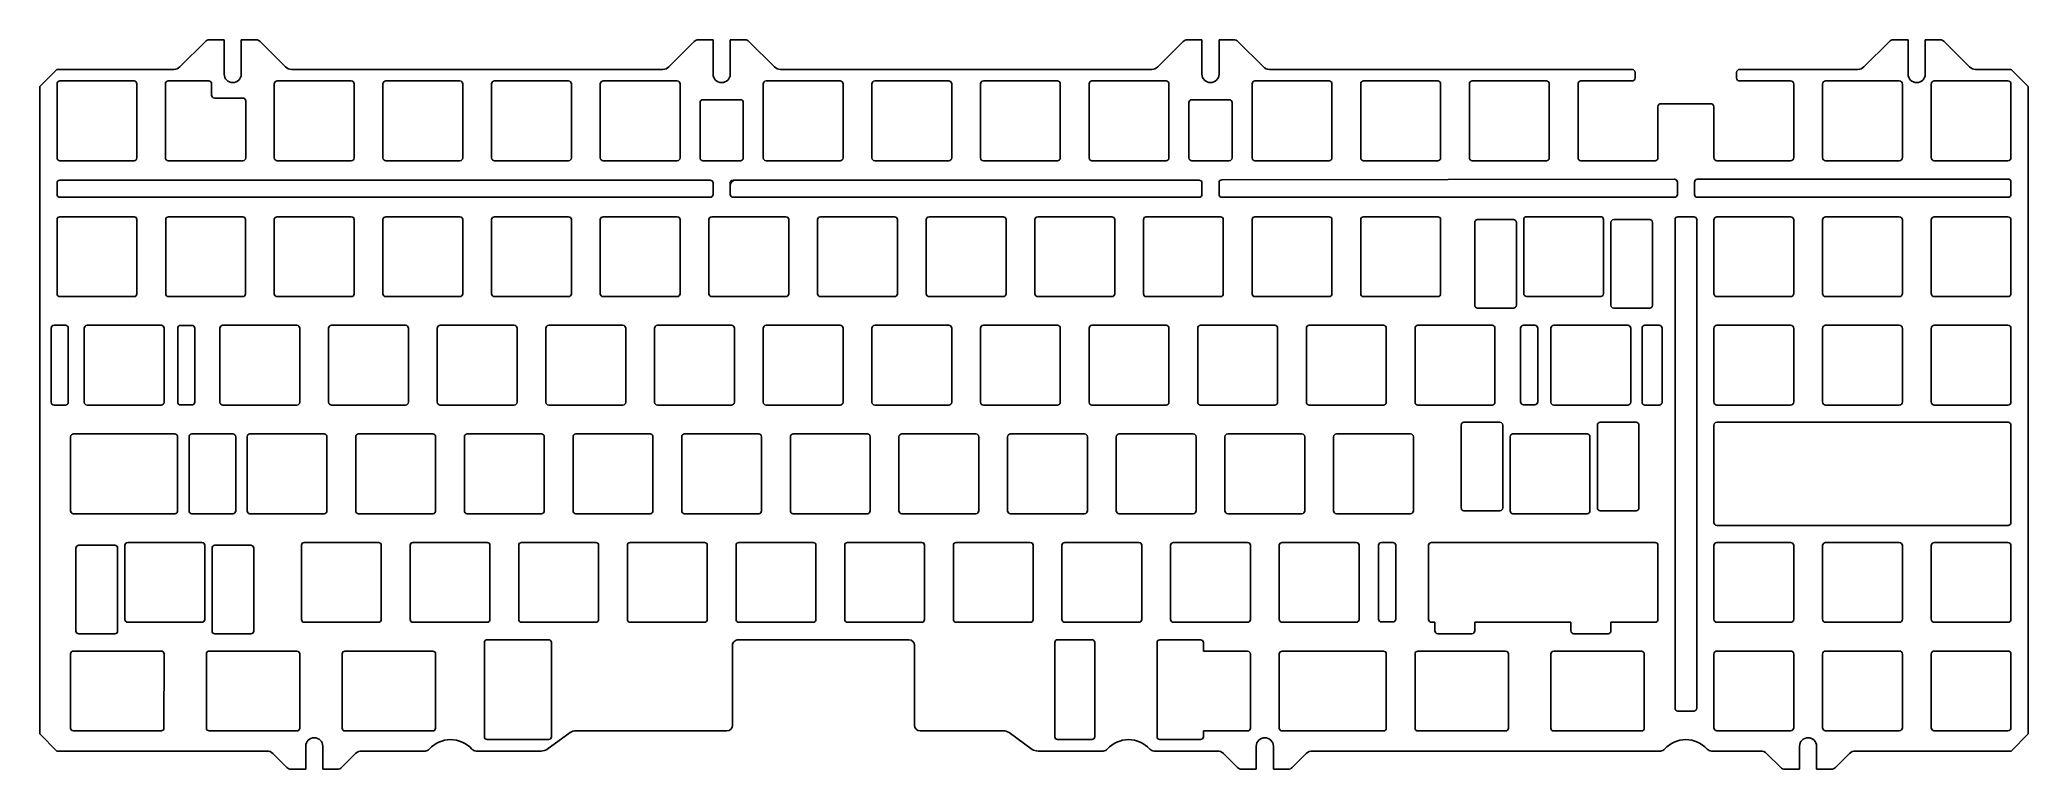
# Model space of a CAD drawing. Header units: inches. Extents: x 1 to 350, y 2 to 130.
import ezdxf

# ---------------------------------------------------------------- set-up
doc = ezdxf.new("R2010")
doc.units = ezdxf.units.IN
doc.header["$MEASUREMENT"] = 0
doc.layers.add('HOLE', color=10, linetype='Continuous')
doc.layers.add('최종보강', color=7, linetype='Continuous')

msp = doc.modelspace()

# ---------------------------------------------------------------- linework, layer by layer
for p, q in [((281.1, 122.95), (281.1, 123.87)), ((298.91, 122.95), (298.91, 123.87)), ((285.65, 118.4), (294.36, 118.4)), ((294.91, 62.04), (294.91, 44.94)), ((347.01, 62.04), (347.01, 44.94)), ((123.84, 24.38), (153.75, 24.38))]:
    msp.add_line(p, q)
at = {"color": 7}
for p, q in [((299.46, 122.4), (308.36, 122.4)), ((308.91, 121.85), (308.91, 108.95)), ((294.91, 108.95), (294.91, 117.85)), ((308.36, 108.4), (295.46, 108.4)), ((38.89, 40.45), (38.89, 25.91)), ((285.1, 40.94), (285.1, 27.94)), ((245.95, 27.44), (245.4, 27.44)), ((252.49, 25.44), (246.49, 25.44)), ((269.86, 25.93), (269.86, 27.44)), ((122.84, 23.38), (122.84, 9.39)), ((154.75, 23.38), (154.75, 9.39))]:
    msp.add_line(p, q, dxfattribs=at)
at = {"color": 7, "linetype": 'Continuous', "lineweight": 25}
for p, q in [((244.9, 27.94), (244.9, 40.94)), ((245.4, 41.44), (284.6, 41.44)), ((245.9, 27.44), (245.99, 27.44)), ((245.99, 25.94), (245.99, 27.44)), ((269.86, 27.44), (252.99, 27.44)), ((252.99, 27.44), (252.99, 25.94)), ((284.6, 27.44), (276.87, 27.44)), ((276.87, 27.44), (276.87, 25.93)), ((197.28, 7.37), (197.28, 23.87)), ((197.78, 24.37), (204.9, 24.37)), ((205.4, 23.87), (205.4, 22.37)), ((205.4, 22.37), (213.16, 22.37)), ((205.4, 7.37), (205.4, 8.37)), ((213.15, 8.37), (205.4, 8.37)), ((197.78, 6.87), (204.9, 6.87))]:
    msp.add_line(p, q, dxfattribs=at)
at = {"color": 7}
for points in [[(327.41, 122.4, -0.414214), (327.96, 121.85), (327.96, 108.95, -0.414214), (327.41, 108.4), (314.51, 108.4, -0.414214), (313.96, 108.95), (313.96, 121.85, -0.414214), (314.51, 122.4)], [(346.46, 122.4, -0.414214), (347.01, 121.85), (347.01, 108.95, -0.414214), (346.46, 108.4), (333.56, 108.4, -0.414214), (333.01, 108.95), (333.01, 121.85, -0.414214), (333.56, 122.4)], [(294.91, 98.02, -0.414214), (295.46, 98.57), (308.36, 98.57, -0.414214), (308.91, 98.02), (308.91, 85.12, -0.414214), (308.36, 84.57), (295.46, 84.57, -0.414214), (294.91, 85.12)], [(327.41, 98.57, -0.414214), (327.96, 98.02), (327.96, 85.12, -0.414214), (327.41, 84.57), (314.51, 84.57, -0.414214), (313.96, 85.12), (313.96, 98.02, -0.414214), (314.51, 98.57)], [(346.46, 98.57, -0.414214), (347.01, 98.02), (347.01, 85.12, -0.414214), (346.46, 84.57), (333.56, 84.57, -0.414214), (333.01, 85.12), (333.01, 98.02, -0.414214), (333.56, 98.57)], [(294.91, 78.99, -0.414214), (295.46, 79.54), (308.36, 79.54, -0.414214), (308.91, 78.99), (308.91, 66.09, -0.414214), (308.36, 65.54), (295.46, 65.54, -0.414214), (294.91, 66.09)], [(327.41, 79.54, -0.414214), (327.96, 78.99), (327.96, 66.09, -0.414214), (327.41, 65.54), (314.51, 65.54, -0.414214), (313.96, 66.09), (313.96, 78.99, -0.414214), (314.51, 79.54)], [(346.46, 79.54, -0.414214), (347.01, 78.99), (347.01, 66.09, -0.414214), (346.46, 65.54), (333.56, 65.54, -0.414214), (333.01, 66.09), (333.01, 78.99, -0.414214), (333.56, 79.54)], [(294.91, 40.89, -0.414214), (295.46, 41.44), (308.36, 41.44, -0.414214), (308.91, 40.89), (308.91, 27.99, -0.414214), (308.36, 27.44), (295.46, 27.44, -0.414214), (294.91, 27.99)], [(327.41, 41.44, -0.414214), (327.96, 40.89), (327.96, 27.99, -0.414214), (327.41, 27.44), (314.51, 27.44, -0.414214), (313.96, 27.99), (313.96, 40.89, -0.414214), (314.51, 41.44)], [(346.46, 41.44, -0.414214), (347.01, 40.89), (347.01, 27.99, -0.414214), (346.46, 27.44), (333.56, 27.44, -0.414214), (333.01, 27.99), (333.01, 40.89, -0.414214), (333.56, 41.44)], [(294.91, 21.85, -0.414214), (295.46, 22.4), (308.36, 22.4, -0.414214), (308.91, 21.85), (308.91, 8.95, -0.414214), (308.36, 8.4), (295.46, 8.4, -0.414214), (294.91, 8.95)], [(327.41, 22.4, -0.414214), (327.96, 21.85), (327.96, 8.95, -0.414214), (327.41, 8.4), (314.51, 8.4, -0.414214), (313.96, 8.95), (313.96, 21.85, -0.414214), (314.51, 22.4)], [(346.46, 22.4, -0.414214), (347.01, 21.85), (347.01, 8.95, -0.414214), (346.46, 8.4), (333.56, 8.4, -0.414214), (333.01, 8.95), (333.01, 21.85, -0.414214), (333.56, 22.4)]]:
    msp.add_lwpolyline(points, format="xyb", close=True, dxfattribs=at)
for centre, radius, start, end in [((280.55, 123.87), 0.55, 0, 90), ((280.55, 122.95), 0.55, 270, 0), ((299.46, 123.87), 0.55, 90, 180), ((299.46, 122.95), 0.55, 180, 270), ((285.65, 117.85), 0.55, 90, 180), ((294.36, 117.85), 0.55, 0, 90), ((295.41, 62.04), 0.5, 90, 180), ((346.51, 62.04), 0.5, 0, 90), ((295.41, 44.94), 0.5, 180, 270), ((346.51, 44.94), 0.5, 270, 0), ((123.84, 23.38), 1, 89.9973, 180), ((153.75, 23.38), 1, 0, 89.9973)]:
    msp.add_arc(centre, radius, start, end)
for centre, radius, start, end in [((308.36, 121.85), 0.55, 0, 90), ((295.46, 108.95), 0.55, 180, 270), ((308.36, 108.95), 0.55, 270, 0), ((38.39, 40.45), 0.5, 0, 90), ((284.6, 40.94), 0.5, 0, 89.9999), ((245.4, 27.94), 0.5, 180, 270), ((38.39, 25.91), 0.5, 270, 0), ((252.49, 25.94), 0.5, 270, 0), ((270.36, 25.93), 0.5, 180, 270), ((276.37, 25.93), 0.5, 270, 0), ((213.16, 21.87), 0.5, 359.9975, 90), ((121.84, 9.39), 1, 270, 0), ((155.75, 9.39), 1, 180, 270)]:
    msp.add_arc(centre, radius, start, end, dxfattribs=at)
at = {"color": 7, "linetype": 'Continuous', "lineweight": 25}
for centre, radius, start, end in [((245.4, 40.94), 0.5, 89.9999, 180), ((284.1, 40.44), 1, 89.4666, 90), ((197.78, 23.87), 0.5, 90, 180), ((204.9, 23.87), 0.5, 0, 90), ((197.78, 7.37), 0.5, 180, 270), ((204.9, 7.37), 0.5, 270, 0)]:
    msp.add_arc(centre, radius, start, end, dxfattribs=at)
at = {"color": 7, "lineweight": 25}
for centre, start, end in [((284.6, 27.94), 270, 0), ((246.49, 25.94), 180, 270)]:
    msp.add_arc(centre, 0.5, start, end, dxfattribs=at)
at = {"layer": 'Defpoints', "color": 7}
for p, q in [((30.42, 129.33), (25.95, 124.86)), ((33.71, 129.62), (31.12, 129.62)), ((33.71, 123.6), (33.71, 129.62)), ((39.3, 129.62), (36.71, 129.62)), ((36.71, 129.62), (36.71, 123.6)), ((44.47, 124.86), (40, 129.33)), ((116.14, 129.33), (111.67, 124.86)), ((119.43, 129.62), (116.85, 129.62)), ((119.43, 123.6), (119.43, 129.62)), ((125.02, 129.62), (122.43, 129.62)), ((122.43, 129.62), (122.43, 123.6)), ((130.2, 124.86), (125.73, 129.33)), ((201.87, 129.33), (197.4, 124.86)), ((205.16, 129.62), (202.57, 129.62)), ((205.16, 123.6), (205.16, 129.62)), ((210.75, 129.62), (208.16, 129.62)), ((208.16, 129.62), (208.16, 123.6)), ((211.45, 129.33), (215.92, 124.86)), ((321.22, 124.86), (325.69, 129.33)), ((328.98, 129.62), (326.4, 129.62)), ((328.98, 123.6), (328.98, 129.62)), ((334.57, 129.62), (331.98, 129.62)), ((331.98, 129.62), (331.98, 123.6)), ((335.28, 129.33), (339.75, 124.86)), ((4.37, 124.42), (1.37, 121.42)), ((24.89, 124.42), (4.37, 124.42)), ((4.9, 122.4), (17.9, 122.4)), ((23.9, 122.4), (31, 122.4)), ((43, 122.4), (56, 122.4)), ((110.61, 124.42), (45.53, 124.42)), ((62.05, 122.4), (75.05, 122.4)), ((81.1, 122.4), (94.1, 122.4)), ((100.15, 122.4), (113.15, 122.4)), ((128.72, 122.4), (141.72, 122.4)), ((196.34, 124.42), (131.26, 124.42)), ((147.77, 122.4), (160.77, 122.4)), ((166.82, 122.4), (179.82, 122.4)), ((185.87, 122.4), (198.87, 122.4)), ((214.45, 122.4), (227.45, 122.4)), ((216.98, 124.42), (280.55, 124.42)), ((233.5, 122.4), (246.5, 122.4)), ((252.55, 122.4), (265.55, 122.4)), ((271.6, 122.4), (280.55, 122.4)), ((299.46, 124.42), (320.16, 124.42)), ((340.81, 124.42), (347.03, 124.42)), ((347.03, 124.42), (350.03, 121.42)), ((1.37, 121.42), (1.37, 7.86)), ((4.4, 108.9), (4.4, 121.9)), ((18.4, 108.9), (18.4, 121.9)), ((23.4, 108.9), (23.4, 121.9)), ((31.5, 119.9), (31.5, 121.9)), ((32, 119.4), (37, 119.4)), ((37.5, 108.9), (37.5, 118.9)), ((42.5, 108.9), (42.5, 121.9)), ((56.5, 108.9), (56.5, 121.9)), ((61.55, 108.9), (61.55, 121.9)), ((75.55, 108.9), (75.55, 121.9)), ((80.6, 108.9), (80.6, 121.9)), ((94.6, 108.9), (94.6, 121.9)), ((99.65, 108.9), (99.65, 121.9)), ((113.65, 108.9), (113.65, 121.9)), ((117.15, 108.9), (117.15, 118.6)), ((117.65, 119.1), (124.22, 119.1)), ((124.72, 108.9), (124.72, 118.6)), ((128.22, 108.9), (128.22, 121.9)), ((142.22, 108.9), (142.22, 121.9)), ((147.27, 108.9), (147.27, 121.9)), ((161.27, 108.9), (161.27, 121.9)), ((166.32, 108.9), (166.32, 121.9)), ((180.32, 108.9), (180.32, 121.9)), ((185.37, 108.9), (185.37, 121.9)), ((199.37, 108.9), (199.37, 121.9)), ((202.88, 108.9), (202.88, 118.6)), ((203.38, 119.1), (209.94, 119.1)), ((210.44, 108.9), (210.44, 118.6)), ((213.95, 108.9), (213.95, 121.9)), ((227.95, 108.9), (227.95, 121.9)), ((233, 108.9), (233, 121.9)), ((247, 108.9), (247, 121.9)), ((252.05, 108.9), (252.05, 121.9)), ((266.05, 108.9), (266.05, 121.9)), ((271.1, 108.9), (271.1, 121.9)), ((350.03, 121.42), (350.03, 7.86)), ((285.1, 108.9), (285.1, 117.85)), ((4.9, 108.4), (17.9, 108.4)), ((23.9, 108.4), (37, 108.4)), ((43, 108.4), (56, 108.4)), ((62.05, 108.4), (75.05, 108.4)), ((81.1, 108.4), (94.1, 108.4)), ((100.15, 108.4), (113.15, 108.4)), ((117.65, 108.4), (124.22, 108.4)), ((128.72, 108.4), (141.72, 108.4)), ((147.77, 108.4), (160.77, 108.4)), ((166.82, 108.4), (179.82, 108.4)), ((185.87, 108.4), (198.87, 108.4)), ((203.38, 108.4), (209.94, 108.4)), ((214.45, 108.4), (227.45, 108.4)), ((233.5, 108.4), (246.5, 108.4)), ((252.55, 108.4), (265.55, 108.4)), ((271.6, 108.4), (284.6, 108.4)), ((4.9, 105), (118.93, 105)), ((122.93, 105), (204.66, 105)), ((208.66, 105.06), (288.01, 105.14)), ((288.51, 104.64), (288.51, 102.5)), ((291.51, 104.64), (291.51, 102.5)), ((292.01, 105.14), (346.51, 105.19)), ((347.01, 104.69), (347.01, 102.5)), ((4.4, 104.5), (4.4, 102.5)), ((4.9, 102), (118.93, 102)), ((119.43, 104.5), (119.43, 102.5)), ((122.43, 104.5), (122.43, 102.5)), ((122.93, 102), (204.66, 102)), ((205.16, 104.5), (205.16, 102.5)), ((208.16, 104.56), (208.16, 102.5)), ((208.66, 102), (288.01, 102)), ((292.01, 102), (346.51, 102)), ((4.4, 85.07), (4.4, 98.07)), ((4.9, 98.57), (17.9, 98.57)), ((18.4, 85.07), (18.4, 98.07)), ((23.45, 85.07), (23.45, 98.07)), ((23.95, 98.57), (36.95, 98.57)), ((37.45, 85.07), (37.45, 98.07)), ((42.5, 85.07), (42.5, 98.07)), ((43, 98.57), (56, 98.57)), ((56.5, 85.07), (56.5, 98.07)), ((61.55, 85.07), (61.55, 98.07)), ((62.05, 98.57), (75.05, 98.57)), ((75.55, 85.07), (75.55, 98.07)), ((80.6, 85.07), (80.6, 98.07)), ((81.1, 98.57), (94.1, 98.57)), ((94.6, 85.07), (94.6, 98.07)), ((99.65, 85.07), (99.65, 98.07)), ((100.15, 98.57), (113.15, 98.57)), ((113.65, 85.07), (113.65, 98.07)), ((118.7, 85.07), (118.7, 98.07)), ((119.2, 98.57), (132.2, 98.57)), ((132.7, 85.07), (132.7, 98.07)), ((137.75, 85.07), (137.75, 98.07)), ((138.25, 98.57), (151.25, 98.57)), ((151.75, 85.07), (151.75, 98.07)), ((156.8, 85.07), (156.8, 98.07)), ((157.3, 98.57), (170.3, 98.57)), ((170.8, 85.07), (170.8, 98.07)), ((175.85, 85.07), (175.85, 98.07)), ((176.35, 98.57), (189.35, 98.57)), ((189.85, 85.07), (189.85, 98.07)), ((194.9, 85.07), (194.9, 98.07)), ((195.4, 98.57), (208.4, 98.57)), ((208.9, 85.07), (208.9, 98.07)), ((213.95, 85.07), (213.95, 98.07)), ((214.45, 98.57), (227.45, 98.57)), ((227.95, 85.07), (227.95, 98.07)), ((233, 85.07), (233, 98.07)), ((233.5, 98.57), (246.5, 98.57)), ((247, 85.07), (247, 98.07)), ((261.57, 85.09), (261.57, 98.09)), ((262.07, 98.59), (275.07, 98.59)), ((275.57, 85.09), (275.57, 98.09)), ((288.1, 98.07), (288.1, 12.36)), ((291.41, 98.57), (288.6, 98.57)), ((291.91, 12.36), (291.91, 98.07)), ((4.9, 84.57), (17.9, 84.57)), ((23.95, 84.57), (36.95, 84.57)), ((43, 84.57), (56, 84.57)), ((62.05, 84.57), (75.05, 84.57)), ((81.1, 84.57), (94.1, 84.57)), ((100.15, 84.57), (113.15, 84.57)), ((119.2, 84.57), (132.2, 84.57)), ((138.25, 84.57), (151.25, 84.57)), ((157.3, 84.57), (170.3, 84.57)), ((176.35, 84.57), (189.35, 84.57)), ((195.4, 84.57), (208.4, 84.57)), ((214.45, 84.57), (227.45, 84.57)), ((233.5, 84.57), (246.5, 84.57)), ((262.07, 84.59), (275.07, 84.59)), ((3.37, 66.04), (3.37, 79.04)), ((5.87, 79.54), (3.87, 79.54)), ((6.37, 66.04), (6.37, 79.04)), ((9.16, 66.04), (9.16, 79.04)), ((9.66, 79.54), (22.66, 79.54)), ((23.16, 66.04), (23.16, 79.04)), ((25.56, 66.07), (25.56, 79.01)), ((26.06, 79.51), (28.06, 79.51)), ((28.56, 79.01), (28.56, 66.07)), ((32.97, 66.04), (32.97, 79.04)), ((33.47, 79.54), (46.47, 79.54)), ((46.97, 66.04), (46.97, 79.04)), ((52.02, 66.04), (52.02, 79.04)), ((52.52, 79.54), (65.52, 79.54)), ((66.02, 66.04), (66.02, 79.04)), ((71.07, 66.04), (71.07, 79.04)), ((71.57, 79.54), (84.57, 79.54)), ((85.07, 66.04), (85.07, 79.04)), ((90.12, 66.04), (90.12, 79.04)), ((90.62, 79.54), (103.62, 79.54)), ((104.12, 66.04), (104.12, 79.04)), ((109.17, 66.04), (109.17, 79.04)), ((109.67, 79.54), (122.67, 79.54)), ((123.17, 66.04), (123.17, 79.04)), ((128.22, 66.04), (128.22, 79.04)), ((128.72, 79.54), (141.72, 79.54)), ((142.22, 66.04), (142.22, 79.04)), ((147.27, 66.04), (147.27, 79.04)), ((147.77, 79.54), (160.77, 79.54)), ((161.27, 66.04), (161.27, 79.04)), ((166.32, 66.04), (166.32, 79.04)), ((166.82, 79.54), (179.82, 79.54)), ((180.32, 66.04), (180.32, 79.04)), ((185.37, 66.04), (185.37, 79.04)), ((185.87, 79.54), (198.87, 79.54)), ((199.37, 66.04), (199.37, 79.04)), ((204.42, 66.04), (204.42, 79.04)), ((204.92, 79.54), (217.92, 79.54)), ((218.42, 66.04), (218.42, 79.04)), ((223.47, 66.04), (223.47, 79.04)), ((223.97, 79.54), (236.97, 79.54)), ((237.47, 66.04), (237.47, 79.04)), ((242.52, 66.04), (242.52, 79.04)), ((243.02, 79.54), (256.02, 79.54)), ((256.52, 66.04), (256.52, 79.04)), ((261.03, 66.1), (261.03, 79.04)), ((261.53, 79.54), (263.53, 79.54)), ((264.03, 79.04), (264.03, 66.1)), ((266.33, 66.04), (266.33, 79.04)), ((266.83, 79.54), (279.83, 79.54)), ((280.33, 66.04), (280.33, 79.04)), ((282.33, 79.04), (282.33, 66.04)), ((282.83, 79.54), (285.33, 79.54)), ((285.83, 79.04), (285.83, 66.04)), ((5.87, 65.54), (3.87, 65.54)), ((9.66, 65.54), (22.66, 65.54)), ((28.06, 65.57), (26.06, 65.57)), ((33.47, 65.54), (46.47, 65.54)), ((52.52, 65.54), (65.52, 65.54)), ((71.57, 65.54), (84.57, 65.54)), ((90.62, 65.54), (103.62, 65.54)), ((109.67, 65.54), (122.67, 65.54)), ((128.72, 65.54), (141.72, 65.54)), ((147.77, 65.54), (160.77, 65.54)), ((166.82, 65.54), (179.82, 65.54)), ((185.87, 65.54), (198.87, 65.54)), ((204.92, 65.54), (217.92, 65.54)), ((223.97, 65.54), (236.97, 65.54)), ((243.02, 65.54), (256.02, 65.54)), ((263.53, 65.6), (261.53, 65.6)), ((266.83, 65.54), (279.83, 65.54)), ((282.83, 65.54), (285.33, 65.54)), ((6.78, 59.99), (6.78, 46.99)), ((25.04, 60.49), (7.28, 60.49)), ((25.54, 46.99), (25.54, 59.99)), ((27.54, 59.99), (27.54, 46.99)), ((28.04, 60.49), (35.23, 60.49)), ((35.73, 59.99), (35.73, 46.99)), ((37.73, 46.99), (37.73, 59.99)), ((38.23, 60.49), (51.23, 60.49)), ((51.73, 46.99), (51.73, 59.99)), ((56.78, 46.99), (56.78, 59.99)), ((57.28, 60.49), (70.28, 60.49)), ((70.78, 46.99), (70.78, 59.99)), ((75.83, 46.99), (75.83, 59.99)), ((76.33, 60.49), (89.33, 60.49)), ((89.83, 46.99), (89.83, 59.99)), ((94.88, 46.99), (94.88, 59.99)), ((95.38, 60.49), (108.38, 60.49)), ((108.88, 46.99), (108.88, 59.99)), ((113.93, 46.99), (113.93, 59.99)), ((114.43, 60.49), (127.43, 60.49)), ((127.93, 46.99), (127.93, 59.99)), ((132.98, 46.99), (132.98, 59.99)), ((133.48, 60.49), (146.48, 60.49)), ((146.98, 46.99), (146.98, 59.99)), ((152.03, 46.99), (152.03, 59.99)), ((152.53, 60.49), (165.53, 60.49)), ((166.03, 46.99), (166.03, 59.99)), ((171.08, 46.99), (171.08, 59.99)), ((171.58, 60.49), (184.58, 60.49)), ((185.08, 46.99), (185.08, 59.99)), ((190.13, 46.99), (190.13, 59.99)), ((190.63, 60.49), (203.63, 60.49)), ((204.13, 46.99), (204.13, 59.99)), ((209.18, 46.99), (209.18, 59.99)), ((209.68, 60.49), (222.68, 60.49)), ((223.18, 46.99), (223.18, 59.99)), ((228.23, 46.99), (228.23, 59.99)), ((228.73, 60.49), (241.73, 60.49)), ((242.23, 46.99), (242.23, 59.99)), ((259.19, 46.99), (259.19, 59.99)), ((259.69, 60.49), (272.69, 60.49)), ((273.19, 46.99), (273.19, 59.99)), ((346.51, 62.54), (295.41, 62.54)), ((7.28, 46.49), (25.04, 46.49)), ((28.04, 46.49), (35.23, 46.49)), ((38.23, 46.49), (51.23, 46.49)), ((57.28, 46.49), (70.28, 46.49)), ((76.33, 46.49), (89.33, 46.49)), ((95.38, 46.49), (108.38, 46.49)), ((114.43, 46.49), (127.43, 46.49)), ((133.48, 46.49), (146.48, 46.49)), ((152.53, 46.49), (165.53, 46.49)), ((171.58, 46.49), (184.58, 46.49)), ((190.63, 46.49), (203.63, 46.49)), ((209.68, 46.49), (222.68, 46.49)), ((228.73, 46.49), (241.73, 46.49)), ((259.69, 46.49), (272.69, 46.49)), ((295.41, 44.44), (346.51, 44.44)), ((16.3, 27.94), (16.3, 40.94)), ((16.8, 41.44), (29.8, 41.44)), ((30.3, 27.94), (30.3, 40.94)), ((47.26, 27.94), (47.26, 40.94)), ((47.76, 41.44), (60.76, 41.44)), ((61.26, 27.94), (61.26, 40.94)), ((66.31, 27.94), (66.31, 40.94)), ((66.81, 41.44), (79.81, 41.44)), ((80.31, 27.94), (80.31, 40.94)), ((85.36, 27.94), (85.36, 40.94)), ((85.86, 41.44), (98.86, 41.44)), ((99.36, 27.94), (99.36, 40.94)), ((104.41, 27.94), (104.41, 40.94)), ((104.91, 41.44), (117.91, 41.44)), ((118.41, 27.94), (118.41, 40.94)), ((123.46, 27.94), (123.46, 40.94)), ((123.96, 41.44), (136.96, 41.44)), ((137.46, 27.94), (137.46, 40.94)), ((142.51, 27.94), (142.51, 40.94)), ((143.01, 41.44), (156.01, 41.44)), ((156.51, 27.94), (156.51, 40.94)), ((161.56, 27.94), (161.56, 40.94)), ((162.06, 41.44), (175.06, 41.44)), ((175.56, 27.94), (175.56, 40.94)), ((180.61, 27.94), (180.61, 40.94)), ((181.11, 41.44), (194.11, 41.44)), ((194.61, 27.94), (194.61, 40.94)), ((199.66, 27.94), (199.66, 40.94)), ((200.16, 41.44), (213.16, 41.44)), ((213.66, 27.94), (213.66, 40.94)), ((218.71, 27.94), (218.71, 40.94)), ((219.21, 41.44), (232.21, 41.44)), ((232.71, 27.94), (232.71, 40.94)), ((236.12, 28), (236.12, 40.94)), ((236.62, 41.44), (238.62, 41.44)), ((239.12, 40.94), (239.12, 28)), ((16.8, 27.44), (29.8, 27.44)), ((47.76, 27.44), (60.76, 27.44)), ((66.81, 27.44), (79.81, 27.44)), ((85.86, 27.44), (98.86, 27.44)), ((104.91, 27.44), (117.91, 27.44)), ((123.96, 27.44), (136.96, 27.44)), ((143.01, 27.44), (156.01, 27.44)), ((162.06, 27.44), (175.06, 27.44)), ((181.11, 27.44), (194.11, 27.44)), ((200.16, 27.44), (213.16, 27.44)), ((219.21, 27.44), (232.21, 27.44)), ((238.62, 27.5), (236.62, 27.5)), ((270.36, 25.43), (276.37, 25.43)), ((6.77, 21.89), (6.77, 8.89)), ((22.66, 22.39), (7.27, 22.39)), ((23.15, 8.89), (23.16, 21.89)), ((30.58, 21.89), (30.58, 8.89)), ((46.47, 22.38), (31.08, 22.39)), ((46.96, 8.88), (46.97, 21.88)), ((54.39, 21.88), (54.39, 8.88)), ((70.28, 22.38), (54.89, 22.38)), ((70.77, 8.88), (70.78, 21.88)), ((213.65, 8.87), (213.66, 21.87)), ((218.71, 21.88), (218.7, 8.88)), ((236.97, 22.38), (219.21, 22.38)), ((237.47, 8.88), (237.47, 21.88)), ((242.52, 21.88), (242.51, 8.88)), ((258.4, 22.38), (243.02, 22.38)), ((258.9, 8.88), (258.9, 21.88)), ((266.33, 21.88), (266.32, 8.88)), ((282.21, 22.37), (266.83, 22.38)), ((282.71, 8.87), (282.71, 21.87)), ((288.6, 11.86), (291.41, 11.86)), ((1.37, 7.86), (4.37, 4.86)), ((7.27, 8.39), (22.65, 8.39)), ((31.08, 8.39), (46.46, 8.38)), ((54.89, 8.38), (70.27, 8.38)), ((79.33, 9.38), (79.33, 9.38)), ((90.31, 5.15), (94.36, 8.1)), ((95.39, 8.39), (121.84, 8.39)), ((155.75, 8.39), (170.29, 8.39)), ((171.32, 8.1), (175.37, 5.15)), ((219.2, 8.38), (236.97, 8.38)), ((243.01, 8.38), (258.4, 8.38)), ((266.82, 8.38), (282.21, 8.37)), ((350.03, 7.86), (347.03, 4.86)), ((4.37, 4.86), (41.18, 4.86)), ((42.24, 4.42), (44.7, 1.95)), ((48, 1.66), (48, 5.69)), ((51, 5.69), (51, 1.66)), ((54.29, 1.95), (56.76, 4.42)), ((57.82, 4.86), (68.93, 4.86)), ((78.33, 4.86), (77.88, 4.86)), ((77.88, 4.86), (89.28, 4.86)), ((176.41, 4.86), (187.81, 4.86)), ((196.75, 4.86), (207.86, 4.86)), ((208.92, 4.42), (211.39, 1.95)), ((214.68, 1.66), (214.68, 5.69)), ((217.68, 5.69), (217.68, 1.66)), ((220.98, 1.95), (223.45, 4.42)), ((285.53, 4.86), (224.51, 4.86)), ((303.11, 4.86), (294.48, 4.86)), ((304.17, 4.42), (306.64, 1.95)), ((309.93, 1.66), (309.93, 5.69)), ((312.93, 5.69), (312.93, 1.66)), ((316.23, 1.95), (318.7, 4.42)), ((347.03, 4.86), (319.76, 4.86)), ((45.41, 1.66), (48, 1.66)), ((51, 1.66), (53.58, 1.66)), ((212.1, 1.66), (214.68, 1.66)), ((217.68, 1.66), (220.27, 1.66)), ((307.35, 1.66), (309.93, 1.66)), ((312.93, 1.66), (315.52, 1.66))]:
    msp.add_line(p, q, dxfattribs=at)
for centre, radius, start, end in [((31.12, 128.62), 1, 90, 135), ((39.3, 128.62), 1, 45, 90), ((116.85, 128.62), 1, 90, 135), ((125.02, 128.62), 1, 45, 90), ((202.57, 128.62), 1, 90, 135), ((210.75, 128.62), 1, 45, 90), ((326.4, 128.62), 1, 90, 135), ((334.57, 128.62), 1, 45, 90), ((4.9, 121.9), 0.5, 90, 180), ((17.9, 121.9), 0.5, 0, 90), ((23.9, 121.9), 0.5, 90, 180), ((24.89, 125.92), 1.5, 270, 315), ((31, 121.9), 0.5, 0, 90), ((35.21, 123.6), 1.5, 180, 0), ((43, 121.9), 0.5, 90, 180), ((45.53, 125.92), 1.5, 225, 270), ((56, 121.9), 0.5, 0, 90), ((62.05, 121.9), 0.5, 90, 180), ((75.05, 121.9), 0.5, 0, 90), ((81.1, 121.9), 0.5, 90, 180), ((94.1, 121.9), 0.5, 0, 90), ((100.15, 121.9), 0.5, 90, 180), ((110.61, 125.92), 1.5, 270, 315), ((113.15, 121.9), 0.5, 0, 90), ((120.93, 123.6), 1.5, 180, 0), ((128.72, 121.9), 0.5, 90, 180), ((131.26, 125.92), 1.5, 225, 270), ((141.72, 121.9), 0.5, 0, 90), ((147.77, 121.9), 0.5, 90, 180), ((160.77, 121.9), 0.5, 0, 90), ((166.82, 121.9), 0.5, 90, 180), ((179.82, 121.9), 0.5, 0, 90), ((185.87, 121.9), 0.5, 90, 180), ((196.34, 125.92), 1.5, 270, 315), ((198.87, 121.9), 0.5, 0, 90), ((206.66, 123.6), 1.5, 180, 0), ((214.45, 121.9), 0.5, 90, 180), ((216.98, 125.92), 1.5, 225, 270), ((227.45, 121.9), 0.5, 0, 90), ((233.5, 121.9), 0.5, 90, 180), ((246.5, 121.9), 0.5, 0, 90), ((252.55, 121.9), 0.5, 90, 180), ((265.55, 121.9), 0.5, 0, 90), ((271.6, 121.9), 0.5, 90, 180), ((320.16, 125.92), 1.5, 270, 315), ((330.48, 123.6), 1.5, 180, 0), ((340.81, 125.92), 1.5, 225, 270), ((32, 119.9), 0.5, 180, 270), ((37, 118.9), 0.5, 0, 90), ((117.65, 118.6), 0.5, 90, 180), ((124.22, 118.6), 0.5, 0, 90), ((203.38, 118.6), 0.5, 90, 180), ((209.94, 118.6), 0.5, 0, 90), ((4.9, 108.9), 0.5, 180, 270), ((17.9, 108.9), 0.5, 270, 0), ((23.9, 108.9), 0.5, 180, 270), ((37, 108.9), 0.5, 270, 0), ((43, 108.9), 0.5, 180, 270), ((56, 108.9), 0.5, 270, 0), ((62.05, 108.9), 0.5, 180, 270), ((75.05, 108.9), 0.5, 270, 0), ((81.1, 108.9), 0.5, 180, 270), ((94.1, 108.9), 0.5, 270, 0), ((100.15, 108.9), 0.5, 180, 270), ((113.15, 108.9), 0.5, 270, 0), ((117.65, 108.9), 0.5, 180, 270), ((124.22, 108.9), 0.5, 270, 0), ((128.72, 108.9), 0.5, 180, 270), ((141.72, 108.9), 0.5, 270, 0), ((147.77, 108.9), 0.5, 180, 270), ((160.77, 108.9), 0.5, 270, 0), ((166.82, 108.9), 0.5, 180, 270), ((179.82, 108.9), 0.5, 270, 0), ((185.87, 108.9), 0.5, 180, 270), ((198.87, 108.9), 0.5, 270, 0), ((203.38, 108.9), 0.5, 180, 270), ((209.94, 108.9), 0.5, 270, 0), ((214.45, 108.9), 0.5, 180, 270), ((227.45, 108.9), 0.5, 270, 0), ((233.5, 108.9), 0.5, 180, 270), ((246.5, 108.9), 0.5, 270, 0), ((252.55, 108.9), 0.5, 180, 270), ((265.55, 108.9), 0.5, 270, 0), ((271.6, 108.9), 0.5, 180, 270), ((284.6, 108.9), 0.5, 270, 0), ((4.9, 104.5), 0.5, 90, 180), ((118.93, 104.5), 0.5, 0, 90), ((122.93, 104.5), 0.5, 90, 180), ((123.43, 104), 1, 90, 180), ((204.66, 104.5), 0.5, 0, 90), ((208.66, 104.56), 0.5, 90.0542, 180), ((288.01, 104.64), 0.5, 360, 90.0542), ((292.01, 104.64), 0.5, 90.0542, 180), ((346.51, 104.69), 0.5, 0, 90.0542), ((4.9, 102.5), 0.5, 180, 270), ((118.93, 102.5), 0.5, 270, 0), ((122.93, 102.5), 0.5, 180, 270), ((204.66, 102.5), 0.5, 270, 0), ((208.66, 102.5), 0.5, 180, 270), ((288.01, 102.5), 0.5, 270, 360), ((292.01, 102.5), 0.5, 180, 270), ((346.51, 102.5), 0.5, 270, 0), ((4.9, 98.07), 0.5, 90, 180), ((17.9, 98.07), 0.5, 0, 90), ((23.95, 98.07), 0.5, 90, 180), ((36.95, 98.07), 0.5, 0, 90), ((43, 98.07), 0.5, 90, 180), ((56, 98.07), 0.5, 0, 90), ((62.05, 98.07), 0.5, 90, 180), ((75.05, 98.07), 0.5, 0, 90), ((81.1, 98.07), 0.5, 90, 180), ((94.1, 98.07), 0.5, 0, 90), ((100.15, 98.07), 0.5, 90, 180), ((113.15, 98.07), 0.5, 0, 90), ((119.2, 98.07), 0.5, 90, 180), ((132.2, 98.07), 0.5, 0, 90), ((138.25, 98.07), 0.5, 90, 180), ((151.25, 98.07), 0.5, 0, 90), ((157.3, 98.07), 0.5, 90, 180), ((170.3, 98.07), 0.5, 0, 90), ((176.35, 98.07), 0.5, 90, 180), ((189.35, 98.07), 0.5, 0, 90), ((195.4, 98.07), 0.5, 90, 180), ((208.4, 98.07), 0.5, 0, 90), ((214.45, 98.07), 0.5, 90, 180), ((227.45, 98.07), 0.5, 0, 90), ((233.5, 98.07), 0.5, 90, 180), ((246.5, 98.07), 0.5, 0, 90), ((262.07, 98.09), 0.5, 90, 180), ((275.07, 98.09), 0.5, 0, 90), ((288.6, 98.07), 0.5, 90, 180), ((291.41, 98.07), 0.5, 0, 90), ((4.9, 85.07), 0.5, 180, 270), ((17.9, 85.07), 0.5, 270, 0), ((23.95, 85.07), 0.5, 180, 270), ((36.95, 85.07), 0.5, 270, 0), ((43, 85.07), 0.5, 180, 270), ((56, 85.07), 0.5, 270, 0), ((62.05, 85.07), 0.5, 180, 270), ((75.05, 85.07), 0.5, 270, 0), ((81.1, 85.07), 0.5, 180, 270), ((94.1, 85.07), 0.5, 270, 0), ((100.15, 85.07), 0.5, 180, 270), ((113.15, 85.07), 0.5, 270, 0), ((119.2, 85.07), 0.5, 180, 270), ((132.2, 85.07), 0.5, 270, 0), ((138.25, 85.07), 0.5, 180, 270), ((151.25, 85.07), 0.5, 270, 0), ((157.3, 85.07), 0.5, 180, 270), ((170.3, 85.07), 0.5, 270, 0), ((176.35, 85.07), 0.5, 180, 270), ((189.35, 85.07), 0.5, 270, 0), ((195.4, 85.07), 0.5, 180, 270), ((208.4, 85.07), 0.5, 270, 0), ((214.45, 85.07), 0.5, 180, 270), ((227.45, 85.07), 0.5, 270, 0), ((233.5, 85.07), 0.5, 180, 270), ((246.5, 85.07), 0.5, 270, 0), ((262.07, 85.09), 0.5, 180, 270), ((275.07, 85.09), 0.5, 270, 0), ((3.87, 79.04), 0.5, 90, 180), ((5.87, 79.04), 0.5, 0, 90), ((9.66, 79.04), 0.5, 90, 180), ((22.66, 79.04), 0.5, 0, 90), ((26.06, 79.01), 0.5, 90, 180), ((28.06, 79.01), 0.5, 360, 90), ((33.47, 79.04), 0.5, 90, 180), ((46.47, 79.04), 0.5, 0, 90), ((52.52, 79.04), 0.5, 90, 180), ((65.52, 79.04), 0.5, 0, 90), ((71.57, 79.04), 0.5, 90, 180), ((84.57, 79.04), 0.5, 0, 90), ((90.62, 79.04), 0.5, 90, 180), ((103.62, 79.04), 0.5, 0, 90), ((109.67, 79.04), 0.5, 90, 180), ((122.67, 79.04), 0.5, 0, 90), ((128.72, 79.04), 0.5, 90, 180), ((141.72, 79.04), 0.5, 0, 90), ((147.77, 79.04), 0.5, 90, 180), ((160.77, 79.04), 0.5, 0, 90), ((166.82, 79.04), 0.5, 90, 180), ((179.82, 79.04), 0.5, 0, 90), ((185.87, 79.04), 0.5, 90, 180), ((198.87, 79.04), 0.5, 0, 90), ((204.92, 79.04), 0.5, 90, 180), ((217.92, 79.04), 0.5, 0, 90), ((223.97, 79.04), 0.5, 90, 180), ((236.97, 79.04), 0.5, 0, 90), ((243.02, 79.04), 0.5, 90, 180), ((256.02, 79.04), 0.5, 0, 90), ((261.53, 79.04), 0.5, 90, 180), ((263.53, 79.04), 0.5, 360, 90), ((266.83, 79.04), 0.5, 90, 180), ((279.83, 79.04), 0.5, 0, 90), ((282.83, 79.04), 0.5, 90, 180), ((285.33, 79.04), 0.5, 0, 90), ((3.87, 66.04), 0.5, 180, 270), ((5.87, 66.04), 0.5, 270, 0), ((9.66, 66.04), 0.5, 180, 270), ((22.66, 66.04), 0.5, 270, 0), ((26.06, 66.07), 0.5, 180, 270), ((28.06, 66.07), 0.5, 270, 360), ((33.47, 66.04), 0.5, 180, 270), ((46.47, 66.04), 0.5, 270, 0), ((52.52, 66.04), 0.5, 180, 270), ((65.52, 66.04), 0.5, 270, 0), ((71.57, 66.04), 0.5, 180, 270), ((84.57, 66.04), 0.5, 270, 0), ((90.62, 66.04), 0.5, 180, 270), ((103.62, 66.04), 0.5, 270, 0), ((109.67, 66.04), 0.5, 180, 270), ((122.67, 66.04), 0.5, 270, 0), ((128.72, 66.04), 0.5, 180, 270), ((141.72, 66.04), 0.5, 270, 0), ((147.77, 66.04), 0.5, 180, 270), ((160.77, 66.04), 0.5, 270, 0), ((166.82, 66.04), 0.5, 180, 270), ((179.82, 66.04), 0.5, 270, 0), ((185.87, 66.04), 0.5, 180, 270), ((198.87, 66.04), 0.5, 270, 0), ((204.92, 66.04), 0.5, 180, 270), ((217.92, 66.04), 0.5, 270, 0), ((223.97, 66.04), 0.5, 180, 270), ((236.97, 66.04), 0.5, 270, 0), ((243.02, 66.04), 0.5, 180, 270), ((256.02, 66.04), 0.5, 270, 0), ((261.53, 66.1), 0.5, 180, 270), ((263.53, 66.1), 0.5, 270, 360), ((266.83, 66.04), 0.5, 180, 270), ((279.83, 66.04), 0.5, 270, 0), ((282.83, 66.04), 0.5, 180, 270), ((285.33, 66.04), 0.5, 270, 0), ((7.28, 59.99), 0.5, 90, 180), ((25.04, 59.99), 0.5, 0, 90), ((28.04, 59.99), 0.5, 90, 180), ((35.23, 59.99), 0.5, 0, 90), ((38.23, 59.99), 0.5, 90, 180), ((51.23, 59.99), 0.5, 0, 90), ((57.28, 59.99), 0.5, 90, 180), ((70.28, 59.99), 0.5, 0, 90), ((76.33, 59.99), 0.5, 90, 180), ((89.33, 59.99), 0.5, 0, 90), ((95.38, 59.99), 0.5, 90, 180), ((108.38, 59.99), 0.5, 0, 90), ((114.43, 59.99), 0.5, 90, 180), ((127.43, 59.99), 0.5, 0, 90), ((133.48, 59.99), 0.5, 90, 180), ((146.48, 59.99), 0.5, 0, 90), ((152.53, 59.99), 0.5, 90, 180), ((165.53, 59.99), 0.5, 0, 90), ((171.58, 59.99), 0.5, 90, 180), ((184.58, 59.99), 0.5, 0, 90), ((190.63, 59.99), 0.5, 90, 180), ((203.63, 59.99), 0.5, 0, 90), ((209.68, 59.99), 0.5, 90, 180), ((222.68, 59.99), 0.5, 0, 90), ((228.73, 59.99), 0.5, 90, 180), ((241.73, 59.99), 0.5, 0, 90), ((259.69, 59.99), 0.5, 90, 180), ((272.69, 59.99), 0.5, 0, 90), ((7.28, 46.99), 0.5, 180, 270), ((25.04, 46.99), 0.5, 270, 0), ((28.04, 46.99), 0.5, 180, 270), ((35.23, 46.99), 0.5, 270, 0), ((38.23, 46.99), 0.5, 180, 270), ((51.23, 46.99), 0.5, 270, 0), ((57.28, 46.99), 0.5, 180, 270), ((70.28, 46.99), 0.5, 270, 0), ((76.33, 46.99), 0.5, 180, 270), ((89.33, 46.99), 0.5, 270, 0), ((95.38, 46.99), 0.5, 180, 270), ((108.38, 46.99), 0.5, 270, 0), ((114.43, 46.99), 0.5, 180, 270), ((127.43, 46.99), 0.5, 270, 0), ((133.48, 46.99), 0.5, 180, 270), ((146.48, 46.99), 0.5, 270, 0), ((152.53, 46.99), 0.5, 180, 270), ((165.53, 46.99), 0.5, 270, 0), ((171.58, 46.99), 0.5, 180, 270), ((184.58, 46.99), 0.5, 270, 0), ((190.63, 46.99), 0.5, 180, 270), ((203.63, 46.99), 0.5, 270, 0), ((209.68, 46.99), 0.5, 180, 270), ((222.68, 46.99), 0.5, 270, 0), ((228.73, 46.99), 0.5, 180, 270), ((241.73, 46.99), 0.5, 270, 0), ((259.69, 46.99), 0.5, 180, 270), ((272.69, 46.99), 0.5, 270, 0), ((16.8, 40.94), 0.5, 90, 180), ((29.8, 40.94), 0.5, 0, 90), ((47.76, 40.94), 0.5, 90, 180), ((60.76, 40.94), 0.5, 0, 90), ((66.81, 40.94), 0.5, 90, 180), ((79.81, 40.94), 0.5, 0, 90), ((85.86, 40.94), 0.5, 90, 180), ((98.86, 40.94), 0.5, 0, 90), ((104.91, 40.94), 0.5, 90, 180), ((117.91, 40.94), 0.5, 0, 90), ((123.96, 40.94), 0.5, 90, 180), ((136.96, 40.94), 0.5, 0, 90), ((143.01, 40.94), 0.5, 90, 180), ((156.01, 40.94), 0.5, 0, 90), ((162.06, 40.94), 0.5, 90, 180), ((175.06, 40.94), 0.5, 0, 90), ((181.11, 40.94), 0.5, 90, 180), ((194.11, 40.94), 0.5, 0, 90), ((200.16, 40.94), 0.5, 90, 180), ((213.16, 40.94), 0.5, 0, 90), ((219.21, 40.94), 0.5, 90, 180), ((232.21, 40.94), 0.5, 0, 90), ((236.62, 40.94), 0.5, 90, 180), ((238.62, 40.94), 0.5, 360, 90), ((16.8, 27.94), 0.5, 180, 270), ((29.8, 27.94), 0.5, 270, 0), ((47.76, 27.94), 0.5, 180, 270), ((60.76, 27.94), 0.5, 270, 0), ((66.81, 27.94), 0.5, 180, 270), ((79.81, 27.94), 0.5, 270, 0), ((85.86, 27.94), 0.5, 180, 270), ((98.86, 27.94), 0.5, 270, 0), ((104.91, 27.94), 0.5, 180, 270), ((117.91, 27.94), 0.5, 270, 0), ((123.96, 27.94), 0.5, 180, 270), ((136.96, 27.94), 0.5, 270, 0), ((143.01, 27.94), 0.5, 180, 270), ((156.01, 27.94), 0.5, 270, 0), ((162.06, 27.94), 0.5, 180, 270), ((175.06, 27.94), 0.5, 270, 0), ((181.11, 27.94), 0.5, 180, 270), ((194.11, 27.94), 0.5, 270, 0), ((200.16, 27.94), 0.5, 180, 270), ((213.16, 27.94), 0.5, 270, 0), ((219.21, 27.94), 0.5, 180, 270), ((232.21, 27.94), 0.5, 270, 0), ((236.62, 28), 0.5, 180, 270), ((238.62, 28), 0.5, 270, 360), ((7.27, 21.89), 0.5, 89.9975, 179.9975), ((22.66, 21.89), 0.5, 359.9975, 89.9975), ((31.08, 21.89), 0.5, 89.9975, 179.9975), ((46.47, 21.88), 0.5, 359.9975, 89.9975), ((54.89, 21.88), 0.5, 89.9975, 179.9975), ((70.28, 21.88), 0.5, 359.9975, 89.9975), ((219.21, 21.88), 0.5, 89.9975, 179.9975), ((219.21, 21.88), 0.5, 89.9975, 179.9975), ((236.97, 21.88), 0.5, 359.9975, 89.9975), ((243.02, 21.88), 0.5, 89.9975, 179.9975), ((258.4, 21.88), 0.5, 359.9975, 89.9975), ((266.83, 21.88), 0.5, 89.9975, 179.9975), ((282.21, 21.87), 0.5, 359.9975, 89.9975), ((288.6, 12.36), 0.5, 180, 270), ((291.41, 12.36), 0.5, 270, 0), ((7.27, 8.89), 0.5, 179.9975, 269.9975), ((22.65, 8.89), 0.5, 269.9975, 359.9975), ((31.08, 8.89), 0.5, 179.9975, 269.9975), ((46.46, 8.88), 0.5, 269.9975, 359.9975), ((49.5, 5.69), 1.5, 0, 180), ((54.89, 8.88), 0.5, 179.9975, 269.9975), ((70.27, 8.88), 0.5, 269.9975, 359.9975), ((95.39, 6.39), 2, 90, 121.1739), ((170.29, 6.39), 2, 58.8261, 90), ((213.15, 8.88), 0.5, 269.9975, 359.9975), ((216.18, 5.69), 1.5, 0, 180), ((219.2, 8.88), 0.5, 179.9975, 269.9975), ((236.97, 8.88), 0.5, 269.9975, 359.9975), ((243.01, 8.88), 0.5, 179.9975, 269.9975), ((258.4, 8.88), 0.5, 269.9975, 359.9975), ((266.82, 8.88), 0.5, 179.9975, 269.9975), ((282.21, 8.87), 0.5, 269.9975, 359.9975), ((311.43, 5.69), 1.5, 0, 180), ((41.18, 3.36), 1.5, 45, 90), ((57.82, 3.36), 1.5, 90, 135), ((68.93, 5.86), 1, 270, 318.1897), ((73.4, 1.86), 5, 41.8103, 138.1897), ((77.88, 5.86), 1, 221.8103, 270), ((77.88, 5.86), 1, 221.8103, 270), ((89.28, 6.86), 2, 270, 301.1739), ((176.41, 6.86), 2, 238.8261, 270), ((187.81, 5.86), 1, 270, 318.1897), ((192.28, 1.86), 5, 41.8103, 138.1897), ((196.75, 5.86), 1, 221.8103, 270), ((207.86, 3.36), 1.5, 45, 90), ((207.86, 3.36), 1.5, 45, 90), ((224.51, 3.36), 1.5, 90, 135), ((285.53, 5.86), 1, 270, 318.1897), ((290, 1.86), 5, 41.8103, 138.1897), ((294.48, 5.86), 1, 221.8103, 270), ((303.11, 3.36), 1.5, 45, 90), ((319.76, 3.36), 1.5, 90, 135), ((45.41, 2.66), 1, 225, 270), ((53.58, 2.66), 1, 270, 315), ((212.1, 2.66), 1, 225, 270), ((220.27, 2.66), 1, 270, 315), ((307.35, 2.66), 1, 225, 270), ((315.52, 2.66), 1, 270, 315)]:
    msp.add_arc(centre, radius, start, end, dxfattribs=at)
at = {"layer": 'HOLE', "color": 7}
for p, q in [((253.48, 98.08), (259.78, 98.08)), ((277.36, 98.08), (283.66, 98.08)), ((252.98, 83.04), (252.98, 97.58)), ((260.28, 97.58), (260.28, 83.04)), ((276.86, 83.04), (276.86, 97.58)), ((284.16, 97.58), (284.16, 83.04)), ((259.78, 82.54), (253.48, 82.54)), ((283.66, 82.54), (277.36, 82.54)), ((250.6, 62.03), (250.6, 47.49)), ((257.4, 62.53), (251.1, 62.53)), ((257.9, 47.49), (257.9, 62.03)), ((274.48, 62.03), (274.48, 47.49)), ((281.28, 62.53), (274.98, 62.53)), ((281.78, 47.49), (281.78, 62.03)), ((251.1, 46.99), (257.4, 46.99)), ((274.98, 46.99), (281.28, 46.99)), ((7.72, 25.91), (7.72, 40.45)), ((8.22, 40.95), (14.52, 40.95)), ((15.02, 40.45), (15.02, 25.91)), ((31.59, 25.91), (31.59, 40.45)), ((32.09, 40.95), (38.39, 40.95)), ((14.52, 25.41), (8.22, 25.41)), ((38.39, 25.41), (32.09, 25.41))]:
    msp.add_line(p, q, dxfattribs=at)
for centre, start, end in [((253.48, 97.58), 90, 180), ((259.78, 97.58), 360, 90), ((277.36, 97.58), 90, 180), ((283.66, 97.58), 360, 90), ((253.48, 83.04), 180, 270), ((259.78, 83.04), 270, 360), ((277.36, 83.04), 180, 270), ((283.66, 83.04), 270, 360), ((251.1, 62.03), 90, 180), ((257.4, 62.03), 0, 90), ((274.98, 62.03), 90, 180), ((281.28, 62.03), 0, 90), ((251.1, 47.49), 180, 270), ((257.4, 47.49), 270, 0), ((274.98, 47.49), 180, 270), ((281.28, 47.49), 270, 0), ((8.22, 40.45), 90, 180), ((14.52, 40.45), 360, 90), ((32.09, 40.45), 90, 180), ((8.22, 25.91), 180, 270), ((14.52, 25.91), 270, 360), ((32.09, 25.91), 180, 270)]:
    msp.add_arc(centre, 0.5, start, end, dxfattribs=at)
at = {"layer": '최종보강', "color": 7}
for points in [[(79.33, 23.88), (79.33, 7.37, 0.414214), (79.83, 6.87), (90.6, 6.87, 0.414214), (91.1, 7.37), (91.1, 23.88, 0.414201), (90.6, 24.38), (79.83, 24.38, 0.414226)], [(186.35, 23.88), (186.35, 7.37, -0.414214), (185.85, 6.87), (179.85, 6.87, -0.414214), (179.35, 7.37), (179.35, 23.88, -0.414226), (179.85, 24.38), (185.85, 24.38, -0.414201)]]:
    msp.add_lwpolyline(points, format="xyb", close=True, dxfattribs=at)

doc.saveas('drawing.dxf')
